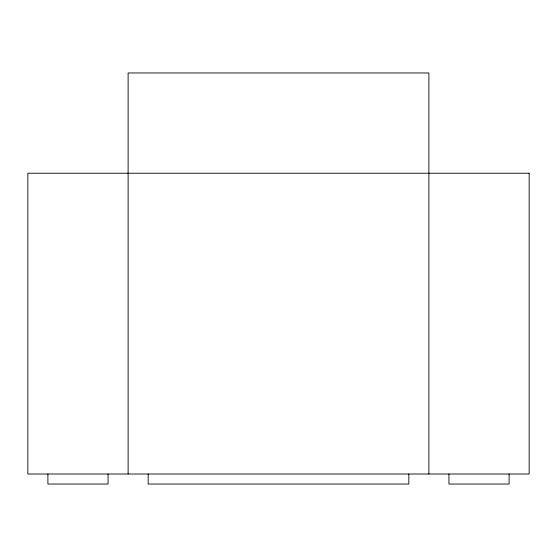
<?xml version="1.0" encoding="UTF-8"?>
<svg xmlns="http://www.w3.org/2000/svg" width="557" height="557" viewBox="0 0 557 557"><rect width="100%" height="100%" fill="white"/><g stroke="black" fill="none" stroke-linecap="round" stroke-linejoin="round"><path stroke-width="0.84" d="M509.098 474.007L509.098 484.033L448.942 484.033L448.942 474.007M428.89 474.007L428.89 72.967L128.11 72.967L128.11 474.007M408.838 474.007L408.838 484.033L148.162 484.033L148.162 474.007M108.058 474.007L108.058 484.033L47.902 484.033L47.902 474.007M529.15 173.227L27.85 173.227L27.85 474.007L529.15 474.007L529.15 173.227"/></g></svg>
